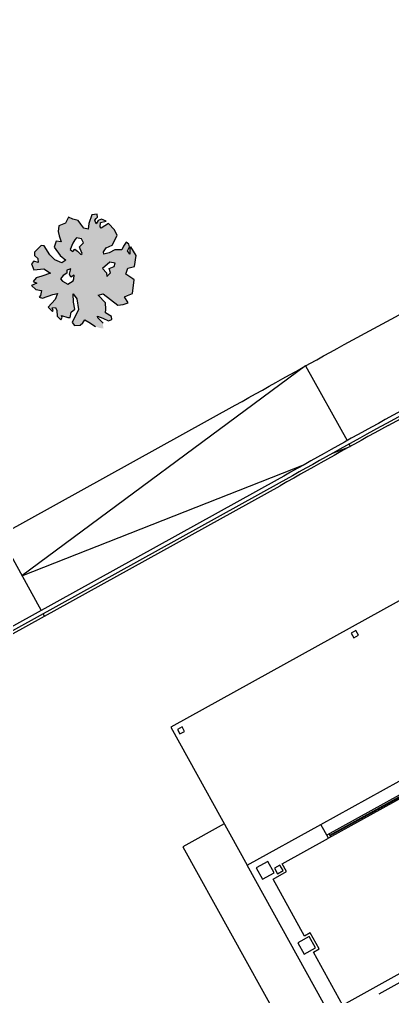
# Model space of a CAD drawing. Header units: millimetres. Extents: x 441061 to 442903, y 4515148 to 4515613.
# Drawn here: x 442384.93 to 442385.815, y 4515544.132 to 4515546.453 of the extents above; entities that cross this region are included whole.
import ezdxf

# ---------------------------------------------------------------- set-up
doc = ezdxf.new("R2010")
doc.units = ezdxf.units.MM
doc.linetypes.add('CONTINUA', pattern=[0])
doc.linetypes.add('RAYITAS', pattern=[0.375, 0.25, -0.125])
for name, color, linetype in [('01_mono BAJA', 2, 'Continuous'), ('01_piscinas', 254, 'Continuous'), ('01_proyección', 4, 'RAYITAS')]:
    doc.layers.add(name, color=color, linetype=linetype)

# ---------------------------------------------------------------- blocks, each defined once
blk = doc.blocks.new('A$C6A825EFA')
at = {"layer": '01_mono BAJA', "color": 254}
for p, q in [((15.4, 7.005, 0), (15.4, 5.055, 0)), ((15.7, 7.005, 0), (15.7, 3, 0)), ((12.3, 6.205, 0), (15.4, 6.205, 0)), ((15.4, 4.705, 0), (15.4, 3.47, 0)), ((15.4, 3.47, 0), (15.105, 3.47, 0)), ((15.105, 3.47, 0), (15.105, 3.3, 0)), ((11.3, 3.3, 0), (14.1, 3.3, 0)), ((11.3, 3.23, 0), (14.1, 3.23, 0)), ((14.05, 3.272, 0), (12.35, 3.272, 0)), ((14.05, 3.258, 0), (12.35, 3.258, 0)), ((14.05, 3.3, 0), (14.05, 3.23, 0)), ((15.105, 3.3, 0), (14.1, 3.3, 0)), ((14.1, 3.3, 0), (14.1, 3, 0)), ((14.1, 3, 0), (11.3, 3, 0)), ((15.7, 3, 0), (14.1, 3, 0)), ((15.7, 0, 0), (15.7, 3)), ((0, 0, 0), (15.7, 0, 0))]:
    blk.add_line(p, q, dxfattribs=at)
at = {"layer": '01_mono BAJA', "color": 254, "elevation": 0}
blk.add_lwpolyline([(15.4, 5.055), (15.275, 5.055), (15.275, 4.705), (15.4, 4.705)], dxfattribs=at)
at = {"layer": '01_mono BAJA', "color": 254}
for points in [[(15.325, 4.755), (15.575, 4.755), (15.575, 5.005), (15.325, 5.005), (15.325, 4.755)], [(15.325, 3.125), (15.575, 3.125), (15.575, 3.375), (15.325, 3.375), (15.325, 3.125)], [(11.835, 0.2), (11.735, 0.2), (11.735, 0.1), (11.835, 0.1)]]:
    blk.add_lwpolyline(points, close=True, dxfattribs=at)
at = {"layer": '01_mono BAJA', "color": 254, "elevation": 0}
for points in [[(15.275, 3.42), (15.155, 3.42), (15.155, 3.3), (15.275, 3.3)], [(15.61, 0.2), (15.51, 0.2), (15.51, 0.1), (15.61, 0.1)]]:
    blk.add_lwpolyline(points, close=True, dxfattribs=at)
at = {"layer": '01_proyección', "color": 120, "ltscale": 0.25}
blk.add_line((12.3, 6.355, 0), (15.4, 6.355, 0), dxfattribs=at)
blk = doc.blocks.new('A$C21391103')
at = {"layer": '01_piscinas'}
h = blk.add_hatch(dxfattribs=at)
h.set_pattern_fill('DOTS', color=256, scale=0.0396, style=0)
h.set_pattern_definition([(0, (-3278.492346, -2092.68829), (0.014597253, 0.029194506), [0, -0.029194506])])
h.paths.add_polyline_path([(134.948, 82.111), (134.939, 82.154), (134.993, 82.228), (135.109, 82.28), (135.203, 82.462), (135.148, 82.574), (135.034, 82.69), (134.9, 82.605), (134.877, 82.628), (134.886, 82.71), (134.989, 82.734), (134.904, 82.775), (134.838, 82.746), (134.803, 82.686), (134.779, 82.755), (134.799, 82.786), (134.83, 82.811), (134.819, 82.867), (134.721, 82.854), (134.665, 82.69), (134.65, 82.581), (134.57, 82.601), (134.508, 82.68), (134.457, 82.749), (134.358, 82.776), (134.275, 82.814), (134.219, 82.696), (134.092, 82.644), (134.077, 82.541), (134.096, 82.455), (134.137, 82.345), (134.04, 82.358), (134.006, 82.241), (134.121, 82.085), (134.228, 81.993), (134.151, 81.942), (134.015, 82), (133.919, 82.098), (133.812, 82.268), (133.758, 82.272), (133.628, 82.149), (133.631, 82.084), (133.694, 82.026), (133.702, 81.951), (133.616, 81.975), (133.576, 81.926), (133.62, 81.808), (133.808, 81.832), (133.937, 81.746), (133.772, 81.688), (133.66, 81.66), (133.608, 81.588), (133.672, 81.558), (133.576, 81.514), (133.656, 81.438), (133.764, 81.42), (133.744, 81.322), (133.718, 81.291), (133.785, 81.274), (133.98, 81.342), (134.07, 81.363), (134.025, 81.246), (133.892, 81.098), (133.97, 81.019), (133.987, 81.036), (133.964, 81.087), (134.027, 81.097), (134.054, 81.035), (134.061, 80.927), (134.128, 80.859), (134.155, 80.906), (134.145, 80.943), (134.266, 80.906), (134.306, 80.905), (134.324, 81.005), (134.396, 81.061), (134.372, 81.199), (134.362, 81.355), (134.434, 81.26), (134.467, 81.058), (134.348, 80.811), (134.389, 80.753), (134.495, 80.758), (134.548, 80.806), (134.586, 80.858), (134.66, 80.817), (134.787, 80.734), (134.877, 80.704), (134.937, 80.695), (134.932, 80.795), (134.834, 80.901), (134.83, 80.933), (134.928, 80.89), (135.034, 80.839), (135.098, 80.865), (135.092, 80.922), (134.981, 80.994), (134.987, 81.062), (134.981, 81.186), (134.843, 81.331), (134.936, 81.356), (135.212, 81.139), (135.315, 81.153), (135.411, 81.185), (135.343, 81.299), (135.4, 81.32), (135.491, 81.358), (135.523, 81.618), (135.5, 81.637), (135.365, 81.728), (135.405, 81.845), (135.531, 81.876), (135.564, 82.08), (135.46, 82.247), (135.442, 82.214), (135.443, 82.106), (135.397, 82.17), (135.433, 82.246), (135.421, 82.297), (135.374, 82.334), (135.322, 82.262), (135.29, 82.194), (135.154, 82.19), (135.046, 82.135)])
h.paths.add_polyline_path([(134.534, 82.124), (134.509, 82.103), (134.446, 82.166), (134.395, 82.204), (134.357, 82.162), (134.307, 82.199), (134.357, 82.317), (134.395, 82.38), (134.429, 82.422), (134.526, 82.401), (134.542, 82.359), (134.563, 82.321), (134.488, 82.246), (134.5, 82.212)], flags=16)
h.paths.add_polyline_path([(134.925, 81.834), (135.059, 81.956), (135.16, 81.939), (135.143, 81.872), (135.051, 81.834), (135.076, 81.754), (135.005, 81.683), (135, 81.754)], flags=16)
h.paths.add_polyline_path([(134.32, 81.83), (134.294, 81.729), (134.32, 81.67), (134.387, 81.708), (134.378, 81.641), (134.366, 81.603), (134.265, 81.536), (134.16, 81.594), (134.122, 81.641), (134.177, 81.704), (134.244, 81.746), (134.244, 81.804)], flags=16)
for p, q in [((134.275, 82.814), (134.219, 82.696)), ((134.358, 82.776), (134.275, 82.814)), ((134.721, 82.854), (134.665, 82.69)), ((134.819, 82.867), (134.721, 82.854)), ((134.83, 82.811), (134.819, 82.867)), ((134.092, 82.644), (134.077, 82.541)), ((134.219, 82.696), (134.092, 82.644)), ((134.457, 82.749), (134.358, 82.776)), ((134.508, 82.68), (134.457, 82.749)), ((134.57, 82.601), (134.508, 82.68)), ((134.665, 82.69), (134.65, 82.581)), ((134.779, 82.755), (134.799, 82.786)), ((134.803, 82.686), (134.779, 82.755)), ((134.799, 82.786), (134.83, 82.811)), ((134.838, 82.746), (134.803, 82.686)), ((134.904, 82.775), (134.838, 82.746)), ((134.877, 82.628), (134.886, 82.71)), ((134.9, 82.605), (134.877, 82.628)), ((134.886, 82.71), (134.989, 82.734)), ((135.034, 82.69), (134.9, 82.605)), ((134.989, 82.734), (134.904, 82.775)), ((135.148, 82.574), (135.034, 82.69)), ((134.077, 82.541), (134.096, 82.455)), ((134.096, 82.455), (134.137, 82.345)), ((134.65, 82.581), (134.57, 82.601)), ((135.109, 82.28), (135.203, 82.462)), ((135.203, 82.462), (135.148, 82.574)), ((133.758, 82.272), (133.628, 82.149)), ((133.812, 82.268), (133.758, 82.272)), ((133.919, 82.098), (133.812, 82.268)), ((134.04, 82.358), (134.006, 82.241)), ((134.137, 82.345), (134.04, 82.358)), ((134.357, 82.317), (134.307, 82.199)), ((134.395, 82.38), (134.357, 82.317)), ((134.429, 82.422), (134.395, 82.38)), ((134.526, 82.401), (134.429, 82.422)), ((134.488, 82.246), (134.563, 82.321)), ((134.542, 82.359), (134.526, 82.401)), ((134.563, 82.321), (134.542, 82.359)), ((134.993, 82.228), (135.109, 82.28)), ((135.322, 82.262), (135.29, 82.194)), ((135.374, 82.334), (135.322, 82.262)), ((135.421, 82.297), (135.374, 82.334)), ((135.433, 82.246), (135.421, 82.297)), ((133.628, 82.149), (133.631, 82.084)), ((133.631, 82.084), (133.694, 82.026)), ((134.015, 82), (133.919, 82.098)), ((134.006, 82.241), (134.121, 82.085)), ((134.121, 82.085), (134.228, 81.993)), ((134.307, 82.199), (134.357, 82.162)), ((134.357, 82.162), (134.395, 82.204)), ((134.395, 82.204), (134.446, 82.166)), ((134.446, 82.166), (134.509, 82.103)), ((134.5, 82.212), (134.488, 82.246)), ((134.534, 82.124), (134.5, 82.212)), ((134.509, 82.103), (134.534, 82.124)), ((134.939, 82.154), (134.993, 82.228)), ((134.948, 82.111), (134.939, 82.154)), ((135.046, 82.135), (134.948, 82.111)), ((135.154, 82.19), (135.046, 82.135)), ((135.29, 82.194), (135.154, 82.19)), ((135.397, 82.17), (135.433, 82.246)), ((135.443, 82.106), (135.397, 82.17)), ((135.46, 82.247), (135.442, 82.214)), ((135.442, 82.214), (135.443, 82.106)), ((135.564, 82.08), (135.46, 82.247)), ((135.531, 81.876), (135.564, 82.08)), ((133.616, 81.975), (133.576, 81.926)), ((133.576, 81.926), (133.62, 81.808)), ((133.702, 81.951), (133.616, 81.975)), ((133.694, 82.026), (133.702, 81.951)), ((134.151, 81.942), (134.015, 82)), ((134.228, 81.993), (134.151, 81.942)), ((135.059, 81.956), (134.925, 81.834)), ((135.16, 81.939), (135.059, 81.956)), ((135.143, 81.872), (135.16, 81.939)), ((133.62, 81.808), (133.808, 81.832)), ((133.937, 81.746), (133.772, 81.688)), ((133.808, 81.832), (133.937, 81.746)), ((134.177, 81.704), (134.122, 81.641)), ((134.244, 81.746), (134.177, 81.704)), ((134.32, 81.83), (134.244, 81.804)), ((134.244, 81.804), (134.244, 81.746)), ((134.294, 81.729), (134.32, 81.83)), ((134.32, 81.67), (134.294, 81.729)), ((134.387, 81.708), (134.32, 81.67)), ((134.378, 81.641), (134.387, 81.708)), ((134.925, 81.834), (135, 81.754)), ((135, 81.754), (135.005, 81.683)), ((135.005, 81.683), (135.076, 81.754)), ((135.051, 81.834), (135.143, 81.872)), ((135.076, 81.754), (135.051, 81.834)), ((135.365, 81.728), (135.405, 81.845)), ((135.5, 81.637), (135.365, 81.728)), ((135.405, 81.845), (135.531, 81.876)), ((133.672, 81.558), (133.576, 81.514)), ((133.576, 81.514), (133.656, 81.438)), ((133.66, 81.66), (133.608, 81.588)), ((133.608, 81.588), (133.672, 81.558)), ((133.772, 81.688), (133.66, 81.66)), ((134.122, 81.641), (134.16, 81.594)), ((134.16, 81.594), (134.265, 81.536)), ((134.265, 81.536), (134.366, 81.603)), ((134.265, 81.536), (134.265, 81.536)), ((134.366, 81.603), (134.378, 81.641)), ((135.491, 81.358), (135.523, 81.618)), ((135.523, 81.618), (135.5, 81.637)), ((133.656, 81.438), (133.764, 81.42)), ((133.764, 81.42), (133.744, 81.322)), ((133.785, 81.274), (133.98, 81.342)), ((133.98, 81.342), (134.07, 81.363)), ((134.07, 81.363), (134.025, 81.246)), ((134.372, 81.199), (134.362, 81.355)), ((134.362, 81.355), (134.434, 81.26)), ((134.843, 81.331), (134.936, 81.356)), ((134.981, 81.186), (134.843, 81.331)), ((134.936, 81.356), (135.212, 81.139)), ((135.4, 81.32), (135.491, 81.358)), ((133.744, 81.322), (133.718, 81.291)), ((133.718, 81.291), (133.785, 81.274)), ((134.025, 81.246), (133.892, 81.098)), ((134.396, 81.061), (134.372, 81.199)), ((134.434, 81.26), (134.467, 81.058)), ((134.987, 81.062), (134.981, 81.186)), ((135.212, 81.139), (135.315, 81.153)), ((135.315, 81.153), (135.411, 81.185)), ((135.343, 81.299), (135.4, 81.32)), ((135.411, 81.185), (135.343, 81.299)), ((133.892, 81.098), (133.97, 81.019)), ((133.964, 81.087), (134.027, 81.097)), ((133.987, 81.036), (133.964, 81.087)), ((133.97, 81.019), (133.987, 81.036)), ((134.027, 81.097), (134.054, 81.035)), ((134.054, 81.035), (134.061, 80.927)), ((134.306, 80.905), (134.324, 81.005)), ((134.324, 81.005), (134.396, 81.061)), ((134.467, 81.058), (134.348, 80.811)), ((134.981, 80.994), (134.987, 81.062)), ((135.092, 80.922), (134.981, 80.994)), ((134.061, 80.927), (134.128, 80.859)), ((134.128, 80.859), (134.155, 80.906)), ((134.155, 80.906), (134.145, 80.943)), ((134.145, 80.943), (134.266, 80.906)), ((134.266, 80.906), (134.306, 80.905)), ((134.348, 80.811), (134.389, 80.753)), ((134.495, 80.758), (134.548, 80.806)), ((134.548, 80.806), (134.586, 80.858)), ((134.586, 80.858), (134.66, 80.817)), ((134.66, 80.817), (134.787, 80.734)), ((134.834, 80.901), (134.83, 80.933)), ((134.83, 80.933), (134.928, 80.89)), ((134.932, 80.795), (134.834, 80.901)), ((134.928, 80.89), (135.034, 80.839)), ((135.034, 80.839), (135.098, 80.865)), ((135.098, 80.865), (135.092, 80.922)), ((134.389, 80.753), (134.495, 80.758)), ((140.35, 78.853), (141.633, 79.549)), ((131.397, 73.889), (138.299, 77.708)), ((132.965, 76.767, 0), (133.756, 75.337, 0)), ((133.792, 75.271, 0), (133.816, 75.228, 0)), ((137.236, 71.283), (136.448, 70.847)), ((136.448, 70.847), (140.275, 63.931))]:
    blk.add_line(p, q, dxfattribs=at)
for points in [[(190.313, 94.655, 0.016487), (186.452, 94.326, 0.014757), (179.014, 93.219, 0.006475), (173.237, 91.916, 0.008166), (166.004, 90.06, 0.021654), (156.884, 86.945, 0.020322), (148.6, 83.315, 0.00713), (143.042, 80.454, 0.000222), (142.87, 80.363), (141.581, 79.663), (140.292, 78.964, 0.002681), (138.239, 77.818), (131.338, 73.999), (128.723, 72.556), (120.808, 68.189), (115.866, 65.449), (102.696, 58.15), (102.582, 58.086), (113.364, 40.09)], [(190.311, 94.58, 0.016462), (186.461, 94.251, 0.014755), (179.028, 93.145, 0.006474), (173.255, 91.843, 0.008165), (166.024, 89.988, 0.021653), (156.911, 86.875, 0.020322), (148.633, 83.247, 0.00713), (143.077, 80.388, 0.000222), (142.906, 80.297), (141.617, 79.597), (140.328, 78.898, 0.002681), (138.276, 77.753), (131.374, 73.933), (128.759, 72.49), (120.845, 68.123), (115.902, 65.383), (102.733, 58.084), (102.686, 58.058), (113.429, 40.128)]]:
    blk.add_lwpolyline(points, format="xyb", dxfattribs=at)
at = {"layer": '01_piscinas', "elevation": 0}
blk.add_lwpolyline([(130.593, 75.444), (137.445, 79.236, -0.002679), (139.511, 80.389), (140.804, 81.091), (142.098, 81.793, -0.000228), (142.276, 81.888, -0.007137), (147.881, 84.772, -0.008301), (151.278, 86.359)], format="xyb", dxfattribs=at)
for points in [[(138.78, 79.984), (133.39, 75.997), (138.763, 78.113)], [(138.78, 79.984), (139.57, 78.564)], [(139.28, 78.317), (139.63, 78.455)], [(139.606, 78.499), (139.63, 78.455)]]:
    blk.add_lwpolyline(points, dxfattribs=at)
at = {"layer": '01_piscinas'}
blk.add_arc((246.111, -113.01), 219.082, 118.8647, 119.47916, dxfattribs=at)
at = {"layer": '01_piscinas', "rotation": 208.9585834453381}
blk.add_blockref('A$C6A825EFA', (149.956, 80.722, 0), dxfattribs=at)

msp = doc.modelspace()

# ---------------------------------------------------------------- block references
at = {"layer": '01_piscinas', "color": 6, "linetype": 'CONTINUA', "xscale": 0.125, "yscale": 0.125, "zscale": 0.125}
msp.add_blockref('A$C21391103', (442368.2615, 4515535.6321), dxfattribs=at)

doc.saveas('drawing.dxf')
